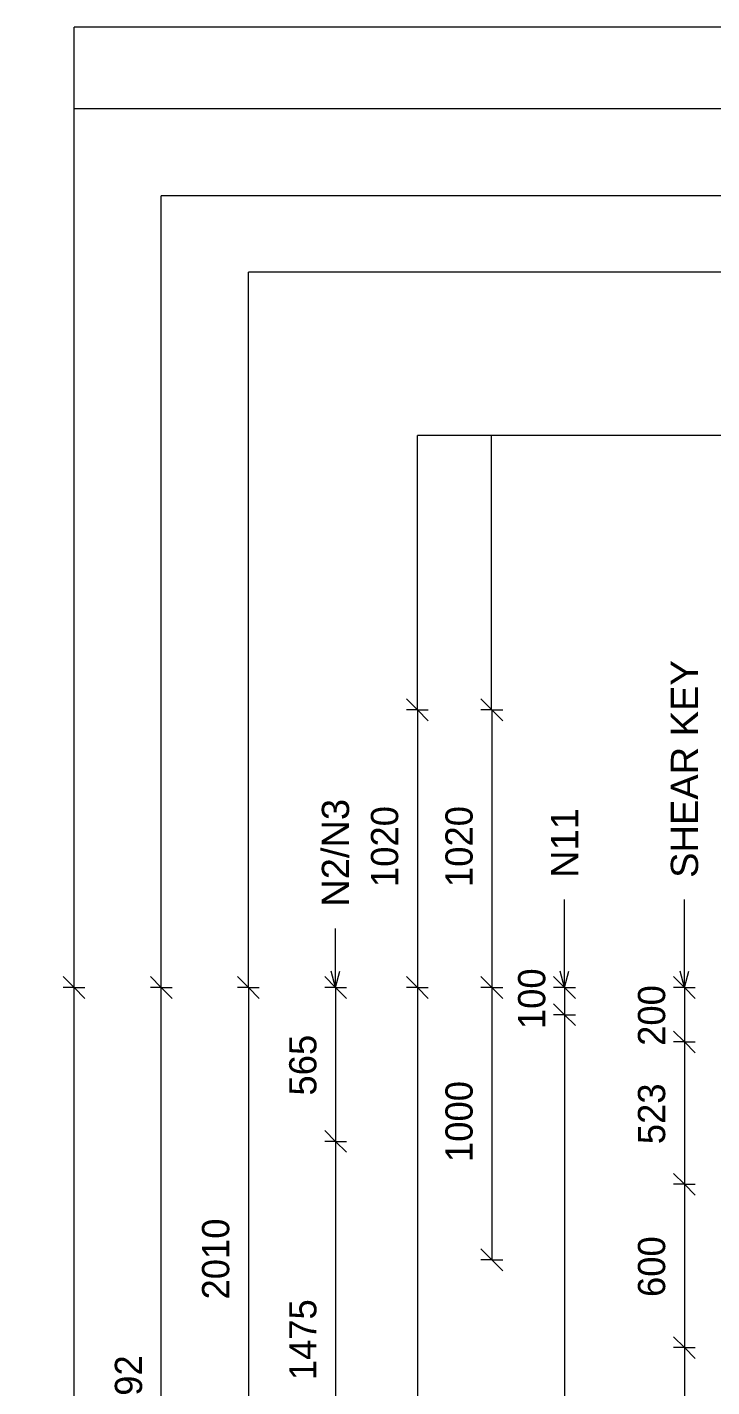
# Model space of a CAD drawing. Header units: millimetres. Extents: x 7560 to 18646, y -2179 to 7399.
# Drawn here: x 7560 to 10073, y 2233 to 7227 of the extents above; entities that cross this region are included whole.
import ezdxf

# ---------------------------------------------------------------- set-up
doc = ezdxf.new("R2010")
doc.units = ezdxf.units.MM
for name, color, linetype, lineweight in [('A-ANNO-DIMS', 211, 'Continuous', 9), ('A-ANNO-DIMS-40', 211, 'Continuous', 9), ('A-DETL-MBND', 5, 'Continuous', 18), ('A-DETL-THIN', 151, 'Continuous', 18), ('G-ANNO-TEXT', 231, 'Continuous', 9)]:
    doc.layers.add(name, color=color, linetype=linetype, lineweight=lineweight)
doc.styles.add('Arial_1', font='arial.ttf', dxfattribs={"height": 100})
doc.styles.add('Nirmala UI Semilight', font='NirmalaS.ttf', dxfattribs={"height": 100})
doc.dimstyles.new('Arrow_Filled_-_2_5_NI_UI', dxfattribs={"dimscale": 304.8, "dimtxt": 104.736395, "dimasz": 0.262467, "dimexe": 0.131234, "dimexo": 0.0625, "dimgap": 0.131234, "dimtad": 1, "dimdec": 4, "dimzin": 0, "dimdsep": 46, "dimtxsty": 'Nirmala UI Semilight', "dimblk1": 'OBLIQUE', "dimblk2": 'OBLIQUE', "dimsah": 1, "dimcen": 0.09, "dimazin": 0, "dimtfac": 1, "dimtdec": 4, "dimtix": 1, "dimtmove": 0, "dimatfit": 3, "dimfxl": 0.131234, "dimfxlon": 1, "dimtvp": 1, "dimtolj": 1, "dimtzin": 0, "dimarcsym": 2})

# ---------------------------------------------------------------- blocks, each defined once
blk = doc.blocks.new('DIMBLOCK18-Elevation Front')
at = {"layer": 'A-ANNO-DIMS-40'}
for p, q in [((7732.1, 3700), (7692.1, 3740)), ((7732.1, 3700), (7692.1, 3700)), ((7732.1, -1395), (7732.1, 3700)), ((7732.1, 3700), (7772.1, 3660)), ((7732.1, 3700), (7772.1, 3700)), ((7732.1, -1395), (7692.1, -1355)), ((7732.1, -1395), (7692.1, -1395)), ((7732.1, -1395), (7772.1, -1435)), ((7732.1, -1395), (7772.1, -1395))]:
    blk.add_line(p, q, dxfattribs=at)
at = {"layer": 'A-ANNO-DIMS-40', "color": 0, "insert": (7561.7, 1000.2), "char_height": 100, "width": 365.625, "attachment_point": 1, "rotation": 90, "line_spacing_factor": 1.142579, "style": 'Nirmala UI Semilight'}
blk.add_mtext('5095', dxfattribs=at)
blk = doc.blocks.new('_Oblique')
at = {"color": 0, "linetype": 'ByBlock', "lineweight": -2}
blk.add_line((-0.5, -0.5), (0.5, 0.5), dxfattribs=at)
blk = doc.blocks.new('DIMBLOCK19-Elevation Front')
at = {"layer": 'A-ANNO-DIMS-40'}
for p, q in [((8692.1, 3700), (8652.1, 3740)), ((8692.1, 3700), (8652.1, 3700)), ((8692.1, 3700), (8692.1, 3135)), ((8692.1, 3700), (8732.1, 3660)), ((8692.1, 3700), (8732.1, 3700)), ((8692.1, 3135), (8652.1, 3175)), ((8692.1, 3135), (8652.1, 3135)), ((8692.1, 3135), (8732.1, 3095)), ((8692.1, 3135), (8732.1, 3135))]:
    blk.add_line(p, q, dxfattribs=at)
at = {"layer": 'A-ANNO-DIMS-40', "color": 0, "insert": (8521.7, 3303.2), "char_height": 100, "width": 274.219, "attachment_point": 1, "rotation": 90, "line_spacing_factor": 1.142579, "style": 'Nirmala UI Semilight'}
blk.add_mtext('565', dxfattribs=at)
blk = doc.blocks.new('DIMBLOCK20-Elevation Front')
at = {"layer": 'A-ANNO-DIMS-40'}
for p, q in [((8692.1, 3135), (8652.1, 3175)), ((8692.1, 3135), (8652.1, 3135)), ((8692.1, 3135), (8692.1, 1660)), ((8692.1, 3135), (8732.1, 3095)), ((8692.1, 3135), (8732.1, 3135)), ((8692.1, 1660), (8652.1, 1700)), ((8692.1, 1660), (8652.1, 1660)), ((8692.1, 1660), (8732.1, 1620)), ((8692.1, 1660), (8732.1, 1660))]:
    blk.add_line(p, q, dxfattribs=at)
at = {"layer": 'A-ANNO-DIMS-40', "color": 0, "insert": (8521.7, 2257.5), "char_height": 100, "width": 335.918, "attachment_point": 1, "rotation": 90, "line_spacing_factor": 1.142579, "style": 'Nirmala UI Semilight'}
blk.add_mtext('1475', dxfattribs=at)
blk = doc.blocks.new('DIMBLOCK27-Elevation Front')
at = {"layer": 'A-ANNO-DIMS-40'}
for p, q in [((9532.1, 3700), (9492.1, 3740)), ((9532.1, 3700), (9492.1, 3700)), ((9532.1, 3700), (9532.1, 3600)), ((9532.1, 3700), (9572.1, 3660)), ((9532.1, 3700), (9572.1, 3700)), ((9532.1, 3600), (9492.1, 3640)), ((9532.1, 3600), (9492.1, 3600)), ((9532.1, 3600), (9572.1, 3560)), ((9532.1, 3600), (9572.1, 3600))]:
    blk.add_line(p, q, dxfattribs=at)
at = {"layer": 'A-ANNO-DIMS-40', "color": 0, "insert": (9361.7, 3547.2), "char_height": 100, "width": 246.797, "attachment_point": 1, "rotation": 90, "line_spacing_factor": 1.142579, "style": 'Nirmala UI Semilight'}
blk.add_mtext('100', dxfattribs=at)
blk = doc.blocks.new('DIMBLOCK28-Elevation Front')
at = {"layer": 'A-ANNO-DIMS-40'}
for p, q in [((9532.1, 3600), (9492.1, 3640)), ((9532.1, 3600), (9492.1, 3600)), ((9532.1, 3600), (9532.1, -1295)), ((9532.1, 3600), (9572.1, 3560)), ((9532.1, 3600), (9572.1, 3600)), ((9532.1, -1295), (9492.1, -1255)), ((9532.1, -1295), (9492.1, -1295)), ((9532.1, -1295), (9572.1, -1335)), ((9532.1, -1295), (9572.1, -1295))]:
    blk.add_line(p, q, dxfattribs=at)
at = {"layer": 'A-ANNO-DIMS-40', "color": 0, "char_height": 100, "attachment_point": 1, "rotation": 90, "line_spacing_factor": 1.142579, "style": 'Nirmala UI Semilight'}
for s, insert, width in [('T8@200mm C/C', (9632.1, 639.3), 1231.7), ('4895', (9361.7, 999.2), 367.91)]:
    blk.add_mtext(s, dxfattribs=dict(at, insert=insert, width=width))
blk = doc.blocks.new('DIMBLOCK43-Elevation Front')
at = {"layer": 'A-ANNO-DIMS-40'}
for p, q in [((9972.1, 3700), (9932.1, 3740)), ((9972.1, 3700), (9932.1, 3700)), ((9972.1, 3700), (9972.1, 3500)), ((9972.1, 3700), (10012.1, 3660)), ((9972.1, 3700), (10012.1, 3700)), ((9972.1, 3500), (9932.1, 3540)), ((9972.1, 3500), (9932.1, 3500)), ((9972.1, 3500), (10012.1, 3460)), ((9972.1, 3500), (10012.1, 3500))]:
    blk.add_line(p, q, dxfattribs=at)
at = {"layer": 'A-ANNO-DIMS-40', "color": 0, "insert": (9801.7, 3485.7), "char_height": 100, "width": 274.219, "attachment_point": 1, "rotation": 90, "line_spacing_factor": 1.142579, "style": 'Nirmala UI Semilight'}
blk.add_mtext('200', dxfattribs=at)
blk = doc.blocks.new('DIMBLOCK44-Elevation Front')
at = {"layer": 'A-ANNO-DIMS-40'}
for p, q in [((9972.1, 3500), (9932.1, 3540)), ((9972.1, 3500), (9932.1, 3500)), ((9972.1, 3500), (9972.1, 2977.5)), ((9972.1, 3500), (10012.1, 3460)), ((9972.1, 3500), (10012.1, 3500)), ((9972.1, 2977.5), (9932.1, 3017.5)), ((9972.1, 2977.5), (9932.1, 2977.5)), ((9972.1, 2977.5), (10012.1, 2937.5)), ((9972.1, 2977.5), (10012.1, 2977.5))]:
    blk.add_line(p, q, dxfattribs=at)
at = {"layer": 'A-ANNO-DIMS-40', "color": 0, "insert": (9801.7, 3124.5), "char_height": 100, "width": 274.219, "attachment_point": 1, "rotation": 90, "line_spacing_factor": 1.142579, "style": 'Nirmala UI Semilight'}
blk.add_mtext('523', dxfattribs=at)
blk = doc.blocks.new('DIMBLOCK45-Elevation Front')
at = {"layer": 'A-ANNO-DIMS-40'}
for p, q in [((9972.1, 2977.5), (9932.1, 3017.5)), ((9972.1, 2977.5), (9932.1, 2977.5)), ((9972.1, 2977.5), (9972.1, 2377.5)), ((9972.1, 2977.5), (10012.1, 2937.5)), ((9972.1, 2977.5), (10012.1, 2977.5)), ((9972.1, 2377.5), (9932.1, 2417.5)), ((9972.1, 2377.5), (9932.1, 2377.5)), ((9972.1, 2377.5), (10012.1, 2337.5)), ((9972.1, 2377.5), (10012.1, 2377.5))]:
    blk.add_line(p, q, dxfattribs=at)
at = {"layer": 'A-ANNO-DIMS-40', "color": 0, "insert": (9801.7, 2563.2), "char_height": 100, "width": 274.219, "attachment_point": 1, "rotation": 90, "line_spacing_factor": 1.142579, "style": 'Nirmala UI Semilight'}
blk.add_mtext('600', dxfattribs=at)
blk = doc.blocks.new('DIMBLOCK46-Elevation Front')
at = {"layer": 'A-ANNO-DIMS-40'}
for p, q in [((9972.1, 2377.5), (9932.1, 2417.5)), ((9972.1, 2377.5), (9932.1, 2377.5)), ((9972.1, 2377.5), (9972.1, 1777.5)), ((9972.1, 2377.5), (10012.1, 2337.5)), ((9972.1, 2377.5), (10012.1, 2377.5)), ((9972.1, 1777.5), (9932.1, 1817.5)), ((9972.1, 1777.5), (9932.1, 1777.5)), ((9972.1, 1777.5), (10012.1, 1737.5)), ((9972.1, 1777.5), (10012.1, 1777.5))]:
    blk.add_line(p, q, dxfattribs=at)
at = {"layer": 'A-ANNO-DIMS-40', "color": 0, "insert": (9801.7, 1963.2), "char_height": 100, "width": 274.219, "attachment_point": 1, "rotation": 90, "line_spacing_factor": 1.142579, "style": 'Nirmala UI Semilight'}
blk.add_mtext('600', dxfattribs=at)
blk = doc.blocks.new('DIMBLOCK56-Elevation Front')
at = {"layer": 'A-ANNO-DIMS-40'}
for p, q in [((9265.5, 4720), (9225.5, 4760)), ((9265.5, 4720), (9225.5, 4720)), ((9265.5, 4720), (9265.5, 3700)), ((9265.5, 4720), (9305.5, 4680)), ((9265.5, 4720), (9305.5, 4720)), ((9265.5, 3700), (9225.5, 3740)), ((9265.5, 3700), (9225.5, 3700)), ((9265.5, 3700), (9305.5, 3660)), ((9265.5, 3700), (9305.5, 3700))]:
    blk.add_line(p, q, dxfattribs=at)
at = {"layer": 'A-ANNO-DIMS-40', "color": 0, "insert": (9095, 4069.1), "char_height": 100, "width": 338.203, "attachment_point": 1, "rotation": 90, "line_spacing_factor": 1.142579, "style": 'Nirmala UI Semilight'}
blk.add_mtext('1020', dxfattribs=at)
blk = doc.blocks.new('DIMBLOCK57-Elevation Front')
at = {"layer": 'A-ANNO-DIMS-40'}
for p, q in [((9265.5, 3700), (9225.5, 3740)), ((9265.5, 3700), (9225.5, 3700)), ((9265.5, 3700), (9265.5, 2700)), ((9265.5, 3700), (9305.5, 3660)), ((9265.5, 3700), (9305.5, 3700)), ((9265.5, 2700), (9225.5, 2740)), ((9265.5, 2700), (9225.5, 2700)), ((9265.5, 2700), (9305.5, 2660)), ((9265.5, 2700), (9305.5, 2700))]:
    blk.add_line(p, q, dxfattribs=at)
at = {"layer": 'A-ANNO-DIMS-40', "color": 0, "insert": (9095, 3059.1), "char_height": 100, "width": 338.203, "attachment_point": 1, "rotation": 90, "line_spacing_factor": 1.142579, "style": 'Nirmala UI Semilight'}
blk.add_mtext('1000', dxfattribs=at)
blk = doc.blocks.new('DIMBLOCK58-Elevation Front')
at = {"layer": 'A-ANNO-DIMS-40'}
for p, q in [((8992.1, 4720), (8952.1, 4760)), ((8992.1, 4720), (8952.1, 4720)), ((8992.1, 4720), (8992.1, 3700)), ((8992.1, 4720), (9032.1, 4680)), ((8992.1, 4720), (9032.1, 4720)), ((8992.1, 3700), (8952.1, 3740)), ((8992.1, 3700), (8952.1, 3700)), ((8992.1, 3700), (9032.1, 3660)), ((8992.1, 3700), (9032.1, 3700))]:
    blk.add_line(p, q, dxfattribs=at)
at = {"layer": 'A-ANNO-DIMS-40', "color": 0, "insert": (8821.7, 4069.1), "char_height": 100, "width": 338.203, "attachment_point": 1, "rotation": 90, "line_spacing_factor": 1.142579, "style": 'Nirmala UI Semilight'}
blk.add_mtext('1020', dxfattribs=at)
blk = doc.blocks.new('DIMBLOCK59-Elevation Front')
at = {"layer": 'A-ANNO-DIMS-40'}
for p, q in [((8992.1, 3700), (8952.1, 3740)), ((8992.1, 3700), (8952.1, 3700)), ((8992.1, 3700), (8992.1, -1365)), ((8992.1, 3700), (9032.1, 3660)), ((8992.1, 3700), (9032.1, 3700)), ((8992.1, -1365), (8952.1, -1325)), ((8992.1, -1365), (8952.1, -1365)), ((8992.1, -1365), (9032.1, -1405)), ((8992.1, -1365), (9032.1, -1365))]:
    blk.add_line(p, q, dxfattribs=at)
at = {"layer": 'A-ANNO-DIMS-40', "color": 0, "insert": (8821.7, 1015.2), "char_height": 100, "width": 365.625, "attachment_point": 1, "rotation": 90, "line_spacing_factor": 1.142579, "style": 'Nirmala UI Semilight'}
blk.add_mtext('5065', dxfattribs=at)
blk = doc.blocks.new('DIMBLOCK73-Elevation Front')
at = {"layer": 'A-ANNO-DIMS-40'}
for p, q in [((8372.1, 3700), (8332.1, 3740)), ((8372.1, 3700), (8332.1, 3700)), ((8372.1, 3700), (8372.1, 1690.1)), ((8372.1, 3700), (8412.1, 3660)), ((8372.1, 3700), (8412.1, 3700)), ((8372.1, 1690.1), (8332.1, 1730.1)), ((8372.1, 1690.1), (8332.1, 1690.1)), ((8372.1, 1690.1), (8412.1, 1650.1)), ((8372.1, 1690.1), (8412.1, 1690.1))]:
    blk.add_line(p, q, dxfattribs=at)
at = {"layer": 'A-ANNO-DIMS-40', "color": 0, "insert": (8201.7, 2554.1), "char_height": 100, "width": 338.203, "attachment_point": 1, "rotation": 90, "line_spacing_factor": 1.142579, "style": 'Nirmala UI Semilight'}
blk.add_mtext('2010', dxfattribs=at)
blk = doc.blocks.new('DIMBLOCK80-Elevation Front')
at = {"layer": 'A-ANNO-DIMS-40'}
for p, q in [((8052.1, 3700), (8012.1, 3740)), ((8052.1, 3700), (8012.1, 3700)), ((8052.1, 708.1), (8052.1, 3700)), ((8052.1, 3700), (8092.1, 3660)), ((8052.1, 3700), (8092.1, 3700)), ((8052.1, 708.1), (8012.1, 748.1)), ((8052.1, 708.1), (8012.1, 708.1)), ((8052.1, 708.1), (8092.1, 668.1)), ((8052.1, 708.1), (8092.1, 708.1))]:
    blk.add_line(p, q, dxfattribs=at)
at = {"layer": 'A-ANNO-DIMS-40', "color": 0, "insert": (7881.7, 2051.7), "char_height": 100, "width": 365.625, "attachment_point": 1, "rotation": 90, "line_spacing_factor": 1.142579, "style": 'Nirmala UI Semilight'}
blk.add_mtext('2992', dxfattribs=at)

msp = doc.modelspace()

# ---------------------------------------------------------------- linework, layer by layer
at = {"layer": 'A-DETL-MBND'}
for p, q in [((8052.13732, 3700), (8052.13732, 6607.46791)), ((10875.80383, 6607.46791), (8052.13732, 6607.46791)), ((8372.13732, 3700), (8372.13732, 6327.46791)), ((10875.80383, 6327.46791), (8372.13732, 6327.46791))]:
    msp.add_line(p, q, dxfattribs=at)
at = {"layer": 'A-DETL-THIN'}
for p, q in [((7732.13732, 3700), (7732.13732, 7227.46791)), ((10875.80383, 7227.46791), (7732.13732, 7227.46791)), ((10875.80383, 6927.46791), (7732.13732, 6927.46791)), ((10875.80383, 5727.46791), (8992.13732, 5727.46791)), ((8992.13732, 4720), (8992.13732, 5727.46791)), ((9264.63732, 4720), (9264.63732, 5727.46791))]:
    msp.add_line(p, q, dxfattribs=at)
at = {"layer": 'G-ANNO-TEXT', "color": 7}
for p, q in [((9532.4161, 3699.77377), (9532.4161, 4022.79925)), ((9972.4161, 3699.77377), (9972.4161, 4022.79925)), ((8691.44504, 3700), (8691.44504, 3916.86831)), ((8691.44504, 3700), (8675.36809, 3760)), ((8691.44504, 3700), (8707.52199, 3760)), ((9532.4161, 3699.77377), (9516.33915, 3759.77377)), ((9532.4161, 3699.77377), (9548.49305, 3759.77377)), ((9972.4161, 3699.77377), (9956.33915, 3759.77377)), ((9972.4161, 3699.77377), (9988.49305, 3759.77377))]:
    msp.add_line(p, q, dxfattribs=at)

# ---------------------------------------------------------------- texts
at = {"layer": 'G-ANNO-TEXT', "color": 7, "char_height": 100, "attachment_point": 1, "rotation": 90, "style": 'Arial_1'}
for s, insert, width in [('SHEAR KEY', (9922.4161, 4102.79925), 965.23175), ('N2/N3', (8641.44504, 3996.86831), 477.80575), ('N11', (9482.4161, 4102.79925), 307.848)]:
    msp.add_mtext(s, dxfattribs=dict(at, insert=insert, width=width))

# ---------------------------------------------------------------- dimensions: what is measured, and where the dimension line sits
at = {"layer": 'A-ANNO-DIMS'}
for base, p1, p2, override, picture, middle in [((8992.13732, 3700), (9032.13732, 4720), (9032.13732, 3700), {"dimpost": '<>', "dimfxl": 1020}, 'DIMBLOCK58-Elevation Front', (8900.18474, 4210)), ((9265.50723, 3700), (9305.50723, 4720), (9305.50723, 3700), {"dimpost": '<>', "dimfxl": 1020}, 'DIMBLOCK56-Elevation Front', (9173.55465, 4210)), ((9532.13732, 3600), (9572.13732, 3700), (9572.13732, 3600), {"dimpost": '<>', "dimfxl": 100}, 'DIMBLOCK27-Elevation Front', (9440.18474, 3650)), ((9972.13732, 3500), (10012.13732, 3700), (10012.13732, 3500), {"dimpost": '<>', "dimfxl": 200}, 'DIMBLOCK43-Elevation Front', (9880.46368, 3600)), ((7732.13732, 3700), (7772.13732, -1395), (7772.13732, 3700), {"dimpost": '<>', "dimfxl": 5095}, 'DIMBLOCK18-Elevation Front', (7640.42882, 1152.5)), ((8052.13732, 3700), (8092.13732, 708.12044), (8092.13732, 3700), {"dimpost": '<>', "dimfxl": 2991.879559}, 'DIMBLOCK80-Elevation Front', (7960.42882, 2204.06022)), ((8372.13732, 1690.10906), (8412.13732, 3700), (8412.13732, 1690.10906), {"dimpost": '<>', "dimfxl": 2009.89094}, 'DIMBLOCK73-Elevation Front', (8280.18474, 2695.05453)), ((8692.13732, 3135), (8732.13732, 3700), (8732.13732, 3135), {"dimpost": '<>', "dimfxl": 565}, 'DIMBLOCK19-Elevation Front', (8600.42882, 3417.5)), ((8992.13732, -1365), (9032.13732, 3700), (9032.13732, -1365), {"dimpost": '<>', "dimfxl": 5065}, 'DIMBLOCK59-Elevation Front', (8900.42882, 1167.5)), ((9265.50723, 2700), (9305.50723, 3700), (9305.50723, 2700), {"dimpost": '<>', "dimfxl": 1000}, 'DIMBLOCK57-Elevation Front', (9173.55465, 3200)), ((9972.13732, 2977.5), (10012.13732, 3500), (10012.13732, 2977.5), {"dimpost": '<>', "dimfxl": 522.5}, 'DIMBLOCK44-Elevation Front', (9880.46368, 3238.75)), ((8692.13732, 1660), (8732.13732, 3135), (8732.13732, 1660), {"dimpost": '<>', "dimfxl": 1475}, 'DIMBLOCK20-Elevation Front', (8600.18474, 2397.5)), ((9972.13732, 2377.5), (10012.13732, 2977.5), (10012.13732, 2377.5), {"dimpost": '<>', "dimfxl": 600}, 'DIMBLOCK45-Elevation Front', (9880.42882, 2677.5)), ((9972.13732, 1777.5), (10012.13732, 2377.5), (10012.13732, 1777.5), {"dimpost": '<>', "dimfxl": 600}, 'DIMBLOCK46-Elevation Front', (9880.42882, 2077.5))]:
    dim = msp.add_linear_dim(base=base, p1=p1, p2=p2, angle=90, dimstyle='Arrow_Filled_-_2_5_NI_UI', override=override, dxfattribs=at)
    dim.commit()
    dim.dimension.update_dxf_attribs({"geometry": picture, "text_midpoint": middle})
dim = msp.add_linear_dim(base=(9532.13732, -1295), p1=(9572.13732, 3600), p2=(9572.13732, -1295), angle=90, text='<>\\XT8@200mm C/C', dimstyle='Arrow_Filled_-_2_5_NI_UI', override={"dimpost": '<>', "dimfxl": 4895}, dxfattribs=at)
dim.commit()
dim.dimension.update_dxf_attribs({"geometry": 'DIMBLOCK28-Elevation Front', "text_midpoint": (9532.13732, 1152.5)})

doc.saveas('drawing.dxf')
